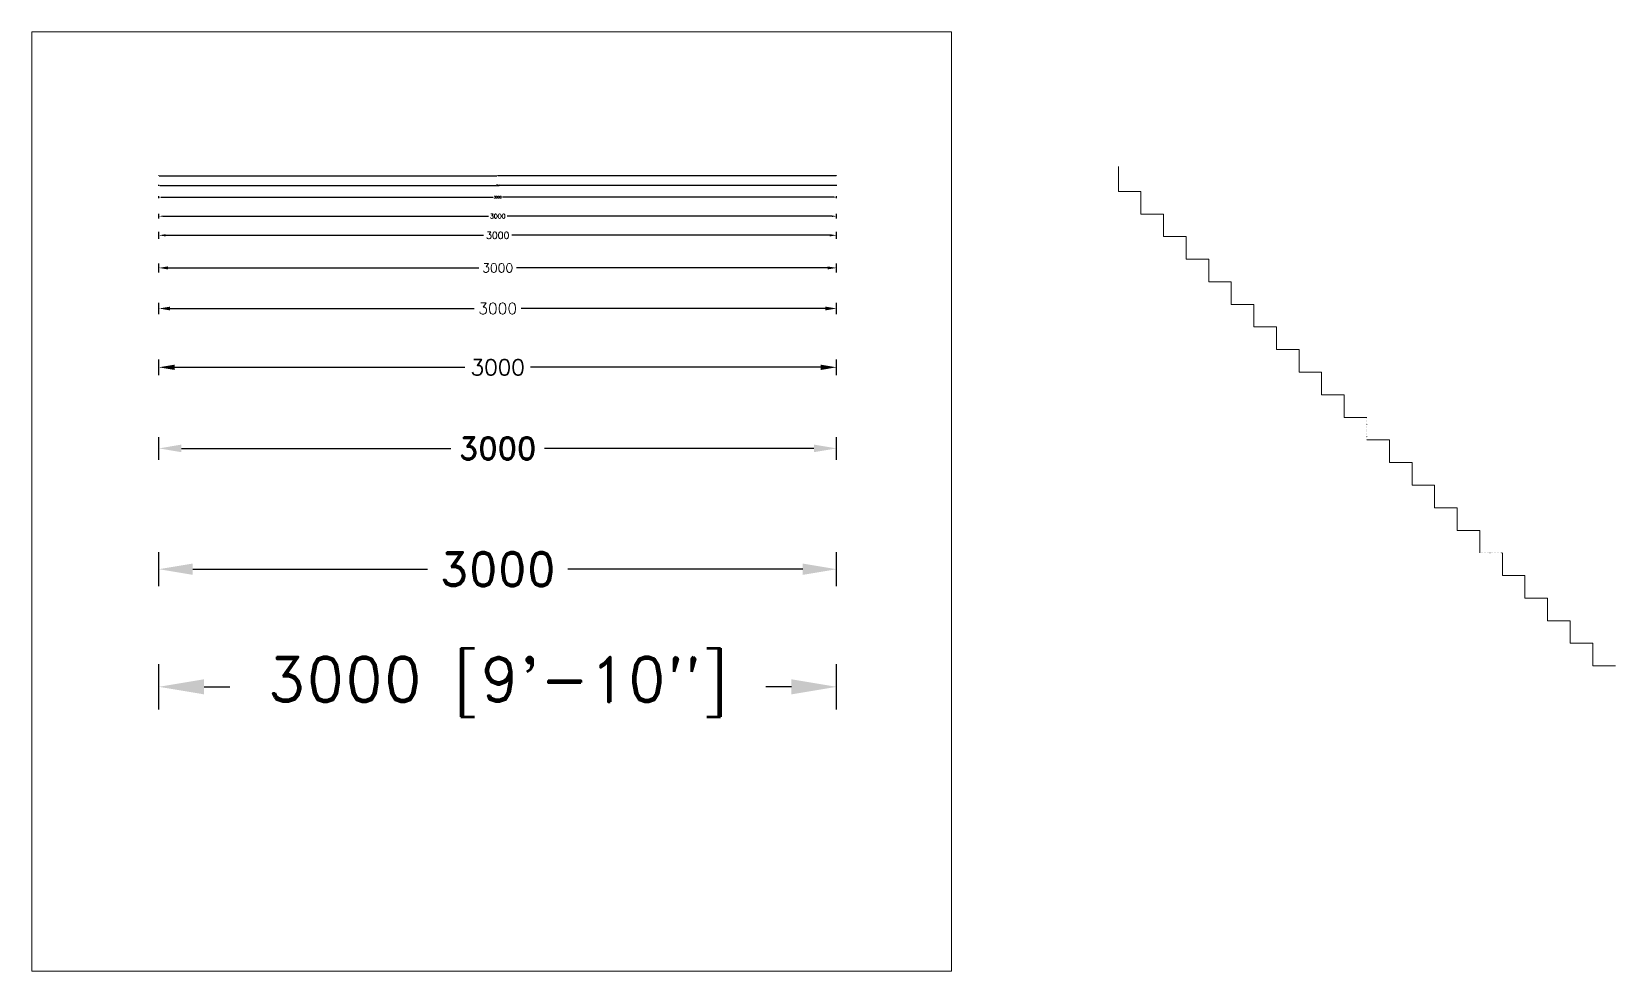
# Model space of a CAD drawing. Header units: millimetres. Extents: x 5227 to 261376, y 53707 to 123566.
# Drawn here: x 27122 to 34132, y 73903 to 78061 of the extents above; entities that cross this region are included whole.
import ezdxf

# ---------------------------------------------------------------- set-up
doc = ezdxf.new("R2010")
doc.units = ezdxf.units.MM
doc.header["$PDMODE"] = 35
doc.header["$PDSIZE"] = -10
doc.linetypes.add('CENTERX2', pattern=[101.6, 63.5, -12.7, 12.7, -12.7])
doc.linetypes.add('DOT', pattern=[6.35, 0, -6.35])
doc.layers.get('0').update_dxf_attribs({"lineweight": 0})
doc.layers.get('Defpoints').update_dxf_attribs({"lineweight": 0})
for name, color, linetype, lineweight in [('PV_ALUMINIUM', 7, 'Continuous', 0), ('PV_BEAM_LINE', 5, 'Continuous', 0), ('PV_CENTER LINE', 1, 'CENTERX2', 0), ('PV_COLUMN_LINE', 4, 'Continuous', 0), ('PV_COPPER_LINE', 1, 'Continuous', 0), ('PV_DIMENTION_LS_0.5', 7, 'Continuous', 0), ('PV_DIMENTION_MAIN_ROMAND', 7, 'Continuous', 0), ('PV_DIMENTION_SECOND_ROMANS', 7, 'Continuous', 0), ('PV_DOTED LINE', 252, 'DOT', 0), ('PV_ETP', 6, 'Continuous', 0), ('PV_EXTRA_LINE', 252, 'Continuous', 0), ('PV_FITTINGS', 6, 'Continuous', 0), ('PV_FOOTING_LINE', 30, 'Continuous', 0), ('PV_GLASS', 4, 'Continuous', 0), ('PV_MARKING_ARROW', 7, 'Continuous', 0), ('PV_MASONRY', 10, 'Continuous', 0), ('PV_NITROGEN_LINE', 2, 'Continuous', 0), ('PV_P.C.C', 252, 'Continuous', 0), ('PV_PVC', 5, 'Continuous', 0), ('PV_RCCWALL_LINE', 4, 'Continuous', 0), ('PV_REINFORCEMENT _DOT_LINE', 3, 'Continuous', 0), ('PV_REINFORCEMENT_LINE', 6, 'Continuous', 0), ('PV_REVISION', 1, 'Continuous', 0), ('PV_RUBBLE_SOILING', 252, 'Continuous', 0), ('PV_SECTION & MARKING', 252, 'DOT', 0), ('PV_SLAB_LINE', 30, 'Continuous', 0), ('PV_SOIL_PIPE', 30, 'Continuous', 0), ('PV_STEAM_LINE', 4, 'Continuous', 0), ('PV_STEEL_ANCHORBOLT', 30, 'Continuous', 0), ('PV_STEEL_ANGLE', 30, 'Continuous', 0), ('PV_STEEL_BOX&PIPE_SECTION', 6, 'Continuous', 0), ('PV_STEEL_CHANNEL', 6, 'Continuous', 0), ('PV_STEEL_I SECTION', 5, 'Continuous', 0), ('PV_STEEL_PLATE', 4, 'Continuous', 0), ('PV_STEEL_WELD', 1, 'Continuous', 0), ('PV_STP', 3, 'Continuous', 0), ('PV_TEXT_ROMAND', 1, 'Continuous', 0), ('PV_TEXT_ROMANS', 7, 'Continuous', 0), ('PV_WASTE_PIPE', 5, 'Continuous', 0), ('PV_WATER_SUPPLY', 7, 'Continuous', 0)]:
    doc.layers.add(name, color=color, linetype=linetype, lineweight=lineweight)
doc.layers.add('PV_GRID_LINE', color=252, linetype='CENTERX2', lineweight=0, transparency=0.5)
doc.layers.add('PV_HATCH', color=252, linetype='Continuous', lineweight=0, transparency=0.5)
doc.styles.add('PV_ROMAND', font='romand.shx')
doc.styles.add('PV_ROMANS', font='romans.shx')
doc.dimstyles.new('PV_1-100_MM', dxfattribs={"dimscale": 100, "dimtxt": 2, "dimasz": 2, "dimexe": 1, "dimexo": 0.625, "dimtad": 0, "dimdec": 0, "dimdsep": 46, "dimtxsty": 'PV_ROMAND', "dimcen": 2.5, "dimadec": 0, "dimazin": 0, "dimtfac": 1, "dimtdec": 0, "dimtmove": 1, "dimatfit": 2, "dimfxl": 1, "dimfxlon": 1, "dimarcsym": 0})
doc.dimstyles.new('PV_1-10_MM', dxfattribs={"dimscale": 10, "dimtxt": 2, "dimasz": 2, "dimexe": 1, "dimexo": 0.625, "dimtad": 0, "dimdec": 0, "dimdsep": 46, "dimtxsty": 'PV_ROMANS', "dimcen": 2.5, "dimadec": 0, "dimazin": 0, "dimtfac": 1, "dimtdec": 0, "dimtmove": 1, "dimatfit": 2, "dimfxl": 1, "dimfxlon": 1, "dimarcsym": 0})
doc.dimstyles.new('PV_1-15_MM', dxfattribs={"dimscale": 15, "dimtxt": 2, "dimasz": 2, "dimexe": 1, "dimexo": 0.625, "dimtad": 0, "dimdec": 0, "dimdsep": 46, "dimtxsty": 'PV_ROMANS', "dimcen": 2.5, "dimadec": 0, "dimazin": 0, "dimtfac": 1, "dimtdec": 0, "dimtmove": 1, "dimatfit": 2, "dimfxl": 1, "dimfxlon": 1, "dimarcsym": 0})
doc.dimstyles.new('PV_1-1_MM', dxfattribs={"dimtxt": 2, "dimasz": 2, "dimexe": 1, "dimexo": 0.625, "dimtad": 0, "dimdec": 0, "dimdsep": 46, "dimtxsty": 'PV_ROMANS', "dimcen": 2.5, "dimadec": 0, "dimazin": 0, "dimtfac": 1, "dimtdec": 0, "dimtmove": 1, "dimatfit": 2, "dimfxl": 1, "dimfxlon": 1, "dimarcsym": 0})
doc.dimstyles.new('PV_1-20_MM', dxfattribs={"dimscale": 20, "dimtxt": 2, "dimasz": 2, "dimexe": 1, "dimexo": 0.625, "dimtad": 0, "dimdec": 0, "dimdsep": 46, "dimtxsty": 'PV_ROMANS', "dimcen": 2.5, "dimadec": 0, "dimazin": 0, "dimtfac": 1, "dimtdec": 0, "dimtmove": 1, "dimatfit": 2, "dimfxl": 1, "dimfxlon": 1, "dimarcsym": 0})
doc.dimstyles.new('PV_1-25_MM', dxfattribs={"dimscale": 25, "dimtxt": 2, "dimasz": 2, "dimexe": 1, "dimexo": 0.625, "dimtad": 0, "dimdec": 0, "dimdsep": 46, "dimtxsty": 'PV_ROMANS', "dimcen": 2.5, "dimadec": 0, "dimazin": 0, "dimtfac": 1, "dimtdec": 0, "dimtmove": 1, "dimatfit": 2, "dimfxl": 1, "dimfxlon": 1, "dimarcsym": 0})
doc.dimstyles.new('PV_1-2_MM', dxfattribs={"dimscale": 2, "dimtxt": 2, "dimasz": 2, "dimexe": 1, "dimexo": 0.625, "dimtad": 0, "dimdec": 0, "dimdsep": 46, "dimtxsty": 'PV_ROMANS', "dimcen": 2.5, "dimadec": 0, "dimazin": 0, "dimtfac": 1, "dimtdec": 0, "dimtmove": 1, "dimatfit": 2, "dimfxl": 1, "dimfxlon": 1, "dimarcsym": 0})
doc.dimstyles.new('PV_1-35_MM', dxfattribs={"dimscale": 35, "dimtxt": 2, "dimasz": 2, "dimexe": 1, "dimexo": 0.625, "dimtad": 0, "dimdec": 0, "dimdsep": 46, "dimtxsty": 'PV_ROMANS', "dimcen": 2.5, "dimadec": 0, "dimazin": 0, "dimtfac": 1, "dimtdec": 0, "dimtmove": 1, "dimatfit": 2, "dimfxl": 1, "dimfxlon": 1, "dimarcsym": 0})
doc.dimstyles.new('PV_1-50_MM', dxfattribs={"dimscale": 50, "dimtxt": 2, "dimasz": 2, "dimexe": 1, "dimexo": 0.625, "dimtad": 0, "dimdec": 0, "dimdsep": 46, "dimtxsty": 'PV_ROMAND', "dimcen": 2.5, "dimadec": 0, "dimazin": 0, "dimtfac": 1, "dimtdec": 0, "dimtmove": 1, "dimatfit": 2, "dimfxl": 1, "dimfxlon": 1, "dimarcsym": 0})
doc.dimstyles.new('PV_1-5_MM', dxfattribs={"dimscale": 5, "dimtxt": 2, "dimasz": 2, "dimexe": 1, "dimexo": 0.625, "dimtad": 0, "dimdec": 0, "dimdsep": 46, "dimtxsty": 'PV_ROMANS', "dimcen": 2.5, "dimadec": 0, "dimazin": 0, "dimtfac": 1, "dimtdec": 0, "dimtmove": 1, "dimatfit": 2, "dimfxl": 1, "dimfxlon": 1, "dimarcsym": 0})
doc.dimstyles.new('PV_1-75_MM', dxfattribs={"dimscale": 75, "dimtxt": 2, "dimasz": 2, "dimexe": 1, "dimexo": 0.625, "dimtad": 0, "dimdec": 0, "dimdsep": 46, "dimtxsty": 'PV_ROMAND', "dimcen": 2.5, "dimadec": 0, "dimazin": 0, "dimtfac": 1, "dimtdec": 0, "dimtmove": 1, "dimatfit": 2, "dimfxl": 1, "dimfxlon": 1, "dimarcsym": 0})

# ---------------------------------------------------------------- blocks, each defined once
blk = doc.blocks.new('*D9')
at = {"layer": 'Defpoints', "color": 0, "transparency": 16777216}
for p in [(27684.7, 75161.9), (27684.7, 74235.9), (30684.7, 74235.9)]:
    blk.add_point(p, dxfattribs=at)
at = {"layer": 'PV_DIMENTION_MAIN_ROMAND', "color": 0, "lineweight": -2, "transparency": 16777216}
for p, q in [((27684.7, 75061.9), (27684.7, 75261.9)), ((30684.7, 75061.9), (30684.7, 75261.9)), ((27884.7, 75161.9), (27998.4, 75161.9)), ((30484.7, 75161.9), (30371, 75161.9))]:
    blk.add_line(p, q, dxfattribs=at)
at = {"layer": 'PV_DIMENTION_MAIN_ROMAND', "color": 0, "transparency": 16777216}
for points in [[(27884.7, 75195.2), (27884.7, 75128.5), (27684.7, 75161.9)], [(30484.7, 75128.5), (30484.7, 75195.2), (30684.7, 75161.9)]]:
    blk.add_solid(points, dxfattribs=at)
at = {"layer": 'PV_DIMENTION_MAIN_ROMAND', "color": 0, "transparency": 16777216, "insert": (29184.7, 75161.9), "char_height": 200, "attachment_point": 5, "style": 'PV_ROMAND'}
blk.add_mtext('3000 [9\'-10"]', dxfattribs=at)
blk = doc.blocks.new('*D10')
at = {"layer": 'Defpoints', "color": 0, "transparency": 16777216}
for p in [(30684.7, 77423.7), (27684.7, 74235.9), (30684.7, 74235.9)]:
    blk.add_point(p, dxfattribs=at)
at = {"layer": 'PV_DIMENTION_MAIN_ROMAND', "color": 0, "lineweight": -2, "transparency": 16777216}
for p, q in [((27684.7, 77422.7), (27684.7, 77424.7)), ((27686.7, 77423.7), (29180.5, 77423.7)), ((30682.7, 77423.7), (29188.8, 77423.7)), ((30684.7, 77422.7), (30684.7, 77424.7))]:
    blk.add_line(p, q, dxfattribs=at)
at = {"layer": 'PV_DIMENTION_MAIN_ROMAND', "color": 0, "transparency": 16777216}
for points in [[(27686.7, 77424), (27686.7, 77423.3), (27684.7, 77423.7)], [(30682.7, 77423.3), (30682.7, 77424), (30684.7, 77423.7)]]:
    blk.add_solid(points, dxfattribs=at)
at = {"layer": 'PV_DIMENTION_MAIN_ROMAND', "color": 0, "transparency": 16777216, "insert": (29184.7, 77423.7), "char_height": 2, "attachment_point": 5, "style": 'PV_ROMANS'}
blk.add_mtext('3000', dxfattribs=at)
blk = doc.blocks.new('*D11')
at = {"layer": 'Defpoints', "color": 0, "transparency": 16777216}
for p in [(30684.7, 77380.9), (27684.7, 74235.9), (30684.7, 74235.9)]:
    blk.add_point(p, dxfattribs=at)
at = {"layer": 'PV_DIMENTION_MAIN_ROMAND', "color": 0, "lineweight": -2, "transparency": 16777216}
for p, q in [((27684.7, 77378.9), (27684.7, 77382.9)), ((27688.7, 77380.9), (29176.4, 77380.9)), ((30680.7, 77380.9), (29193, 77380.9)), ((30684.7, 77378.9), (30684.7, 77382.9))]:
    blk.add_line(p, q, dxfattribs=at)
at = {"layer": 'PV_DIMENTION_MAIN_ROMAND', "color": 0, "transparency": 16777216}
for points in [[(27688.7, 77381.6), (27688.7, 77380.2), (27684.7, 77380.9)], [(30680.7, 77380.2), (30680.7, 77381.6), (30684.7, 77380.9)]]:
    blk.add_solid(points, dxfattribs=at)
at = {"layer": 'PV_DIMENTION_MAIN_ROMAND', "color": 0, "transparency": 16777216, "insert": (29184.7, 77380.9), "char_height": 4, "attachment_point": 5, "style": 'PV_ROMANS'}
blk.add_mtext('3000', dxfattribs=at)
blk = doc.blocks.new('*D12')
at = {"layer": 'Defpoints', "color": 0, "transparency": 16777216}
for p in [(30684.7, 77328.9), (27684.7, 74235.9), (30684.7, 74235.9)]:
    blk.add_point(p, dxfattribs=at)
at = {"layer": 'PV_DIMENTION_MAIN_ROMAND', "color": 0, "lineweight": -2, "transparency": 16777216}
for p, q in [((27684.7, 77323.9), (27684.7, 77333.9)), ((27694.7, 77328.9), (29163.9, 77328.9)), ((30674.7, 77328.9), (29205.4, 77328.9)), ((30684.7, 77323.9), (30684.7, 77333.9))]:
    blk.add_line(p, q, dxfattribs=at)
at = {"layer": 'PV_DIMENTION_MAIN_ROMAND', "color": 0, "transparency": 16777216}
for points in [[(27694.7, 77330.6), (27694.7, 77327.2), (27684.7, 77328.9)], [(30674.7, 77327.2), (30674.7, 77330.6), (30684.7, 77328.9)]]:
    blk.add_solid(points, dxfattribs=at)
at = {"layer": 'PV_DIMENTION_MAIN_ROMAND', "color": 0, "transparency": 16777216, "insert": (29184.7, 77328.9), "char_height": 10, "attachment_point": 5, "style": 'PV_ROMANS'}
blk.add_mtext('3000', dxfattribs=at)
blk = doc.blocks.new('*D13')
at = {"layer": 'Defpoints', "color": 0, "transparency": 16777216}
for p in [(30684.7, 77244.6), (27684.7, 74235.9), (30684.7, 74235.9)]:
    blk.add_point(p, dxfattribs=at)
at = {"layer": 'PV_DIMENTION_MAIN_ROMAND', "color": 0, "lineweight": -2, "transparency": 16777216}
for p, q in [((27684.7, 77234.6), (27684.7, 77254.6)), ((30684.7, 77234.6), (30684.7, 77254.6)), ((27704.7, 77244.6), (29143.2, 77244.6)), ((30664.7, 77244.6), (29226.2, 77244.6))]:
    blk.add_line(p, q, dxfattribs=at)
at = {"layer": 'PV_DIMENTION_MAIN_ROMAND', "color": 0, "transparency": 16777216}
for points in [[(27704.7, 77247.9), (27704.7, 77241.3), (27684.7, 77244.6)], [(30664.7, 77241.3), (30664.7, 77247.9), (30684.7, 77244.6)]]:
    blk.add_solid(points, dxfattribs=at)
at = {"layer": 'PV_DIMENTION_MAIN_ROMAND', "color": 0, "transparency": 16777216, "insert": (29184.7, 77244.6), "char_height": 20, "attachment_point": 5, "style": 'PV_ROMANS'}
blk.add_mtext('3000', dxfattribs=at)
blk = doc.blocks.new('*D14')
at = {"layer": 'Defpoints', "color": 0, "transparency": 16777216}
for p in [(30684.7, 77160.1), (27684.7, 74235.9), (30684.7, 74235.9)]:
    blk.add_point(p, dxfattribs=at)
at = {"layer": 'PV_DIMENTION_MAIN_ROMAND', "color": 0, "lineweight": -2, "transparency": 16777216}
for p, q in [((27684.7, 77145.1), (27684.7, 77175.1)), ((27714.7, 77160.1), (29122.4, 77160.1)), ((30654.7, 77160.1), (29246.9, 77160.1)), ((30684.7, 77145.1), (30684.7, 77175.1))]:
    blk.add_line(p, q, dxfattribs=at)
at = {"layer": 'PV_DIMENTION_MAIN_ROMAND', "color": 0, "transparency": 16777216}
for points in [[(27714.7, 77165.1), (27714.7, 77155.1), (27684.7, 77160.1)], [(30654.7, 77155.1), (30654.7, 77165.1), (30684.7, 77160.1)]]:
    blk.add_solid(points, dxfattribs=at)
at = {"layer": 'PV_DIMENTION_MAIN_ROMAND', "color": 0, "transparency": 16777216, "insert": (29184.7, 77160.1), "char_height": 30, "attachment_point": 5, "style": 'PV_ROMANS'}
blk.add_mtext('3000', dxfattribs=at)
blk = doc.blocks.new('*D15')
at = {"layer": 'Defpoints', "color": 0, "transparency": 16777216}
for p in [(30684.7, 77015.9), (27684.7, 74235.9), (30684.7, 74235.9)]:
    blk.add_point(p, dxfattribs=at)
at = {"layer": 'PV_DIMENTION_MAIN_ROMAND', "color": 0, "lineweight": -2, "transparency": 16777216}
for p, q in [((27684.7, 76995.9), (27684.7, 77035.9)), ((27724.7, 77015.9), (29101.7, 77015.9)), ((30644.7, 77015.9), (29267.7, 77015.9)), ((30684.7, 76995.9), (30684.7, 77035.9))]:
    blk.add_line(p, q, dxfattribs=at)
at = {"layer": 'PV_DIMENTION_MAIN_ROMAND', "color": 0, "transparency": 16777216}
for points in [[(27724.7, 77022.5), (27724.7, 77009.2), (27684.7, 77015.9)], [(30644.7, 77009.2), (30644.7, 77022.5), (30684.7, 77015.9)]]:
    blk.add_solid(points, dxfattribs=at)
at = {"layer": 'PV_DIMENTION_MAIN_ROMAND', "color": 0, "transparency": 16777216, "insert": (29184.7, 77015.9), "char_height": 40, "attachment_point": 5, "style": 'PV_ROMANS'}
blk.add_mtext('3000', dxfattribs=at)
blk = doc.blocks.new('*D16')
at = {"layer": 'Defpoints', "color": 0, "transparency": 16777216}
for p in [(30684.7, 76836.2), (27684.7, 74235.9), (30684.7, 74235.9)]:
    blk.add_point(p, dxfattribs=at)
at = {"layer": 'PV_DIMENTION_MAIN_ROMAND', "color": 0, "lineweight": -2, "transparency": 16777216}
for p, q in [((27684.7, 76811.2), (27684.7, 76861.2)), ((27734.7, 76836.2), (29081, 76836.2)), ((30634.7, 76836.2), (29288.4, 76836.2)), ((30684.7, 76811.2), (30684.7, 76861.2))]:
    blk.add_line(p, q, dxfattribs=at)
at = {"layer": 'PV_DIMENTION_MAIN_ROMAND', "color": 0, "transparency": 16777216}
for points in [[(27734.7, 76844.5), (27734.7, 76827.8), (27684.7, 76836.2)], [(30634.7, 76827.8), (30634.7, 76844.5), (30684.7, 76836.2)]]:
    blk.add_solid(points, dxfattribs=at)
at = {"layer": 'PV_DIMENTION_MAIN_ROMAND', "color": 0, "transparency": 16777216, "insert": (29184.7, 76836.2), "char_height": 50, "attachment_point": 5, "style": 'PV_ROMANS'}
blk.add_mtext('3000', dxfattribs=at)
blk = doc.blocks.new('*D17')
at = {"layer": 'Defpoints', "color": 0, "transparency": 16777216}
for p in [(30684.7, 76575.9), (27684.7, 74235.9), (30684.7, 74235.9)]:
    blk.add_point(p, dxfattribs=at)
at = {"layer": 'PV_DIMENTION_MAIN_ROMAND', "color": 0, "lineweight": -2, "transparency": 16777216}
for p, q in [((27684.7, 76540.9), (27684.7, 76610.9)), ((27754.7, 76575.9), (29039.5, 76575.9)), ((30614.7, 76575.9), (29329.9, 76575.9)), ((30684.7, 76540.9), (30684.7, 76610.9))]:
    blk.add_line(p, q, dxfattribs=at)
at = {"layer": 'PV_DIMENTION_MAIN_ROMAND', "color": 0, "transparency": 16777216}
for points in [[(27754.7, 76587.5), (27754.7, 76564.2), (27684.7, 76575.9)], [(30614.7, 76564.2), (30614.7, 76587.5), (30684.7, 76575.9)]]:
    blk.add_solid(points, dxfattribs=at)
at = {"layer": 'PV_DIMENTION_MAIN_ROMAND', "color": 0, "transparency": 16777216, "insert": (29184.7, 76575.9), "char_height": 70, "attachment_point": 5, "style": 'PV_ROMANS'}
blk.add_mtext('3000', dxfattribs=at)
blk = doc.blocks.new('*D18')
at = {"layer": 'Defpoints', "color": 0, "transparency": 16777216}
for p in [(30684.7, 76217.1), (27684.7, 74235.9), (30684.7, 74235.9)]:
    blk.add_point(p, dxfattribs=at)
at = {"layer": 'PV_DIMENTION_MAIN_ROMAND', "color": 0, "lineweight": -2, "transparency": 16777216}
for p, q in [((27684.7, 76167.1), (27684.7, 76267.1)), ((27784.7, 76217.1), (28977.2, 76217.1)), ((30584.7, 76217.1), (29392.1, 76217.1)), ((30684.7, 76167.1), (30684.7, 76267.1))]:
    blk.add_line(p, q, dxfattribs=at)
at = {"layer": 'PV_DIMENTION_MAIN_ROMAND', "color": 0, "transparency": 16777216}
for points in [[(27784.7, 76233.8), (27784.7, 76200.4), (27684.7, 76217.1)], [(30584.7, 76200.4), (30584.7, 76233.8), (30684.7, 76217.1)]]:
    blk.add_solid(points, dxfattribs=at)
at = {"layer": 'PV_DIMENTION_MAIN_ROMAND', "color": 0, "transparency": 16777216, "insert": (29184.7, 76217.1), "char_height": 100, "attachment_point": 5, "style": 'PV_ROMAND'}
blk.add_mtext('3000', dxfattribs=at)
blk = doc.blocks.new('*D19')
at = {"layer": 'Defpoints', "color": 0, "transparency": 16777216}
for p in [(30684.7, 75682.4), (27684.7, 74235.9), (30684.7, 74235.9)]:
    blk.add_point(p, dxfattribs=at)
at = {"layer": 'PV_DIMENTION_MAIN_ROMAND', "color": 0, "lineweight": -2, "transparency": 16777216}
for p, q in [((27684.7, 75607.4), (27684.7, 75757.4)), ((30684.7, 75607.4), (30684.7, 75757.4)), ((27834.7, 75682.4), (28873.5, 75682.4)), ((30534.7, 75682.4), (29495.8, 75682.4))]:
    blk.add_line(p, q, dxfattribs=at)
at = {"layer": 'PV_DIMENTION_MAIN_ROMAND', "color": 0, "transparency": 16777216}
for points in [[(27834.7, 75707.4), (27834.7, 75657.4), (27684.7, 75682.4)], [(30534.7, 75657.4), (30534.7, 75707.4), (30684.7, 75682.4)]]:
    blk.add_solid(points, dxfattribs=at)
at = {"layer": 'PV_DIMENTION_MAIN_ROMAND', "color": 0, "transparency": 16777216, "insert": (29184.7, 75682.4), "char_height": 150, "attachment_point": 5, "style": 'PV_ROMAND'}
blk.add_mtext('3000', dxfattribs=at)

msp = doc.modelspace()

# ---------------------------------------------------------------- linework, layer by layer
at = {"ltscale": 20}
msp.add_line((31931.9, 77354.4), (31931.9, 77464), dxfattribs=at)
msp.add_lwpolyline([(27121.7, 78061.3), (31192.7, 78061.3), (31192.7, 73902.8), (27121.7, 73902.8)], close=True)
at = {"layer": 'Defpoints', "ltscale": 20}
msp.add_line((31931.9, 77354.4), (32031.9, 77354.4), dxfattribs=at)
at = {"layer": 'PV_ALUMINIUM', "ltscale": 20}
msp.add_line((32031.9, 77354.4), (32031.9, 77254.4), dxfattribs=at)
at = {"layer": 'PV_BEAM_LINE', "ltscale": 20}
msp.add_line((32031.9, 77254.4), (32131.9, 77254.4), dxfattribs=at)
at = {"layer": 'PV_CENTER LINE', "ltscale": 20}
msp.add_line((32131.9, 77254.4), (32131.9, 77154.4), dxfattribs=at)
at = {"layer": 'PV_COLUMN_LINE', "ltscale": 20}
msp.add_line((32131.9, 77154.4), (32231.9, 77154.4), dxfattribs=at)
at = {"layer": 'PV_COPPER_LINE'}
msp.add_line((34031.9, 75254.4), (34131.9, 75254.4), dxfattribs=at)
at = {"layer": 'PV_DIMENTION_LS_0.5', "ltscale": 20}
msp.add_line((32231.9, 77154.4), (32231.9, 77054.4), dxfattribs=at)
at = {"layer": 'PV_DIMENTION_MAIN_ROMAND', "ltscale": 20}
msp.add_line((32231.9, 77054.4), (32331.9, 77054.4), dxfattribs=at)
at = {"layer": 'PV_DIMENTION_SECOND_ROMANS', "ltscale": 20}
msp.add_line((32331.9, 77054.4), (32331.9, 76954.4), dxfattribs=at)
at = {"layer": 'PV_DOTED LINE'}
msp.add_line((33531.9, 75754.4), (33631.9, 75754.4), dxfattribs=at)
at = {"layer": 'PV_ETP', "lineweight": 0}
msp.add_line((33831.9, 75454.4), (33931.9, 75454.4), dxfattribs=at)
at = {"layer": 'PV_EXTRA_LINE', "ltscale": 20}
msp.add_line((32331.9, 76954.4), (32431.9, 76954.4), dxfattribs=at)
at = {"layer": 'PV_FITTINGS'}
msp.add_line((33631.9, 75654.4), (33731.9, 75654.4), dxfattribs=at)
at = {"layer": 'PV_FOOTING_LINE', "ltscale": 20}
msp.add_line((32431.9, 76954.4), (32431.9, 76854.4), dxfattribs=at)
at = {"layer": 'PV_GLASS', "ltscale": 20}
msp.add_line((32431.9, 76854.4), (32531.9, 76854.4), dxfattribs=at)
at = {"layer": 'PV_GRID_LINE', "ltscale": 20}
msp.add_line((32531.9, 76854.4), (32531.9, 76754.4), dxfattribs=at)
at = {"layer": 'PV_HATCH', "ltscale": 20}
msp.add_line((32531.9, 76754.4), (32631.9, 76754.4), dxfattribs=at)
at = {"layer": 'PV_MARKING_ARROW'}
msp.add_line((33631.9, 75754.4), (33631.9, 75654.4), dxfattribs=at)
at = {"layer": 'PV_MASONRY', "ltscale": 20}
msp.add_line((32631.9, 76754.4), (32631.9, 76654.4), dxfattribs=at)
at = {"layer": 'PV_NITROGEN_LINE'}
msp.add_line((33931.9, 75354.4), (34031.9, 75354.4), dxfattribs=at)
at = {"layer": 'PV_P.C.C', "ltscale": 20}
msp.add_line((32631.9, 76654.4), (32731.9, 76654.4), dxfattribs=at)
at = {"layer": 'PV_PVC', "ltscale": 20}
msp.add_line((32731.9, 76654.4), (32731.9, 76554.4), dxfattribs=at)
at = {"layer": 'PV_RCCWALL_LINE', "ltscale": 20}
msp.add_line((32731.9, 76554.4), (32831.9, 76554.4), dxfattribs=at)
at = {"layer": 'PV_REINFORCEMENT _DOT_LINE', "ltscale": 20}
msp.add_line((32831.9, 76554.4), (32831.9, 76454.4), dxfattribs=at)
at = {"layer": 'PV_REINFORCEMENT_LINE', "ltscale": 20}
msp.add_line((32831.9, 76454.4), (32931.9, 76454.4), dxfattribs=at)
at = {"layer": 'PV_REVISION', "ltscale": 20}
msp.add_line((32931.9, 76454.4), (32931.9, 76354.4), dxfattribs=at)
at = {"layer": 'PV_RUBBLE_SOILING', "ltscale": 20}
msp.add_line((32931.9, 76354.4), (33031.9, 76354.4), dxfattribs=at)
at = {"layer": 'PV_SECTION & MARKING'}
msp.add_line((33031.9, 76354.4), (33031.9, 76254.4), dxfattribs=at)
at = {"layer": 'PV_SLAB_LINE', "ltscale": 20}
msp.add_line((33031.9, 76254.4), (33131.9, 76254.4), dxfattribs=at)
at = {"layer": 'PV_SOIL_PIPE'}
msp.add_line((33731.9, 75554.4), (33831.9, 75554.4), dxfattribs=at)
at = {"layer": 'PV_STEAM_LINE'}
msp.add_line((34031.9, 75354.4), (34031.9, 75254.4), dxfattribs=at)
at = {"layer": 'PV_STEEL_ANCHORBOLT', "ltscale": 20}
msp.add_line((33131.9, 76254.4), (33131.9, 76154.4), dxfattribs=at)
at = {"layer": 'PV_STEEL_ANGLE', "ltscale": 20}
msp.add_line((33131.9, 76154.4), (33231.9, 76154.4), dxfattribs=at)
at = {"layer": 'PV_STEEL_BOX&PIPE_SECTION', "ltscale": 20}
msp.add_line((33231.9, 76154.4), (33231.9, 76054.4), dxfattribs=at)
at = {"layer": 'PV_STEEL_CHANNEL', "ltscale": 20}
msp.add_line((33231.9, 76054.4), (33331.9, 76054.4), dxfattribs=at)
at = {"layer": 'PV_STEEL_I SECTION', "ltscale": 20}
msp.add_line((33331.9, 76054.4), (33331.9, 75954.4), dxfattribs=at)
at = {"layer": 'PV_STEEL_PLATE', "ltscale": 20}
msp.add_line((33331.9, 75954.4), (33431.9, 75954.4), dxfattribs=at)
at = {"layer": 'PV_STEEL_WELD', "ltscale": 20}
msp.add_line((33431.9, 75954.4), (33431.9, 75854.4), dxfattribs=at)
at = {"layer": 'PV_STP'}
msp.add_line((33931.9, 75454.4), (33931.9, 75354.4), dxfattribs=at)
at = {"layer": 'PV_TEXT_ROMAND', "ltscale": 20}
msp.add_line((33431.9, 75854.4), (33531.9, 75854.4), dxfattribs=at)
at = {"layer": 'PV_TEXT_ROMANS', "ltscale": 20}
msp.add_line((33531.9, 75854.4), (33531.9, 75754.4), dxfattribs=at)
at = {"layer": 'PV_WASTE_PIPE'}
msp.add_line((33731.9, 75654.4), (33731.9, 75554.4), dxfattribs=at)
at = {"layer": 'PV_WATER_SUPPLY'}
msp.add_line((33831.9, 75554.4), (33831.9, 75454.4), dxfattribs=at)

# ---------------------------------------------------------------- dimensions: what is measured, and where the dimension line sits
at = {"layer": 'PV_DIMENTION_MAIN_ROMAND'}
for base, p1, p2, dimstyle, picture, middle in [((30684.7, 77423.7), (27684.7, 74235.9), (30684.7, 74235.9), 'PV_1-1_MM', '*D10', (29184.7, 77423.7)), ((30684.7, 77380.9), (27684.7, 74235.9), (30684.7, 74235.9), 'PV_1-2_MM', '*D11', (29184.7, 77380.9)), ((30684.7, 77328.9), (27684.7, 74235.9), (30684.7, 74235.9), 'PV_1-5_MM', '*D12', (29184.7, 77328.9)), ((30684.7, 77244.6), (27684.7, 74235.9), (30684.7, 74235.9), 'PV_1-10_MM', '*D13', (29184.7, 77244.6)), ((30684.7, 77160.1), (27684.7, 74235.9), (30684.7, 74235.9), 'PV_1-15_MM', '*D14', (29184.7, 77160.1)), ((30684.7, 77015.9), (27684.7, 74235.9), (30684.7, 74235.9), 'PV_1-20_MM', '*D15', (29184.7, 77015.9)), ((30684.7, 76836.2), (27684.7, 74235.9), (30684.7, 74235.9), 'PV_1-25_MM', '*D16', (29184.7, 76836.2)), ((30684.7, 76575.9), (27684.7, 74235.9), (30684.7, 74235.9), 'PV_1-35_MM', '*D17', (29184.7, 76575.9)), ((30684.7, 76217.1), (27684.7, 74235.9), (30684.7, 74235.9), 'PV_1-50_MM', '*D18', (29184.7, 76217.1)), ((30684.7, 75682.4), (27684.7, 74235.9), (30684.7, 74235.9), 'PV_1-75_MM', '*D19', (29184.7, 75682.4)), ((27684.7, 75161.9), (30684.7, 74235.9), (27684.7, 74235.9), 'PV_1-100_MM', '*D9', (29184.7, 75161.9))]:
    dim = msp.add_linear_dim(base=base, p1=p1, p2=p2, dimstyle=dimstyle, dxfattribs=at)
    dim.commit()
    dim.dimension.update_dxf_attribs({"geometry": picture, "text_midpoint": middle})

doc.saveas('drawing.dxf')
